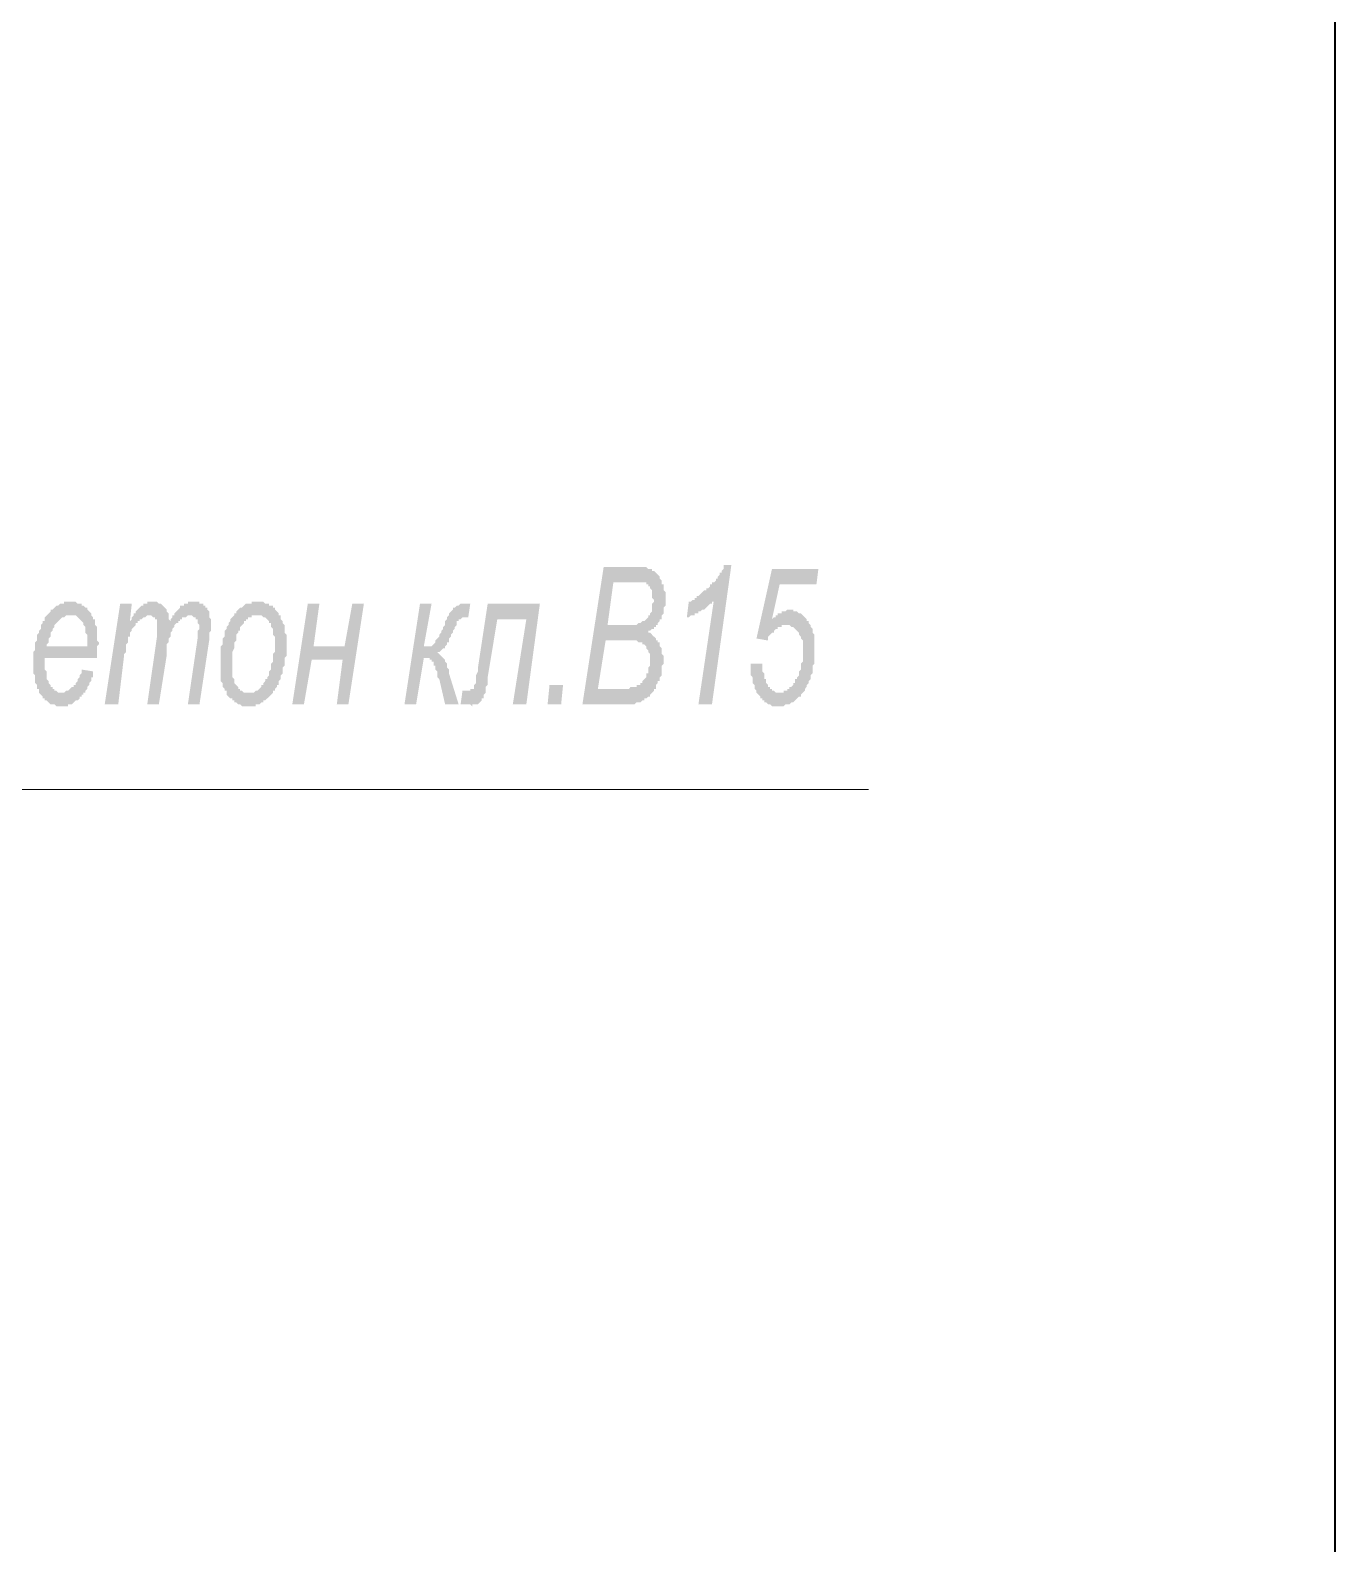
# Model space of a CAD drawing. Header units: millimetres. Extents: x 1372 to 666090, y 1285 to 31551.
# Drawn here: x 635277 to 638091, y 13863 to 17127 of the extents above; entities that cross this region are included whole.
import ezdxf

# ---------------------------------------------------------------- set-up
doc = ezdxf.new("R2010")
doc.units = ezdxf.units.MM
for name, color, linetype in [('PDF _0', 7, 'Continuous'), ('PDF _2D-чертеж - Общий_Ном._пера__21', 7, 'Continuous'), ('PDF _75-АЗ Штамп', 7, 'Continuous')]:
    doc.layers.add(name, color=color, linetype=linetype)

msp = doc.modelspace()

# ---------------------------------------------------------------- hatches: boundary and pattern name
at = {"layer": 'PDF _75-АЗ Штамп', "transparency": 33554559}
h = msp.add_hatch(color=256, dxfattribs=at)
h.paths.add_polyline_path([(636468, 15673.6), (636513.8, 15969.8), (636576.4, 15969.8), (636580.6, 15969.8), (636584.8, 15969.8), (636588.9, 15969.8), (636588.9, 15969.8), (636593.1, 15969.8), (636597.3, 15969.8), (636597.3, 15969.8), (636601.4, 15969.8), (636601.4, 15969.8), (636601.4, 15969.8), (636605.6, 15969.8), (636609.8, 15965.6), (636609.8, 15965.6), (636614, 15965.6), (636618.1, 15965.6), (636618.1, 15961.5), (636622.3, 15961.5), (636626.5, 15957.3), (636626.5, 15957.3), (636630.6, 15953.1), (636630.6, 15953.1), (636634.8, 15949), (636634.8, 15949), (636634.8, 15944.8), (636639, 15940.6), (636639, 15936.4), (636639, 15932.3), (636643.2, 15932.3), (636643.2, 15928.1), (636643.2, 15923.9), (636643.2, 15919.8), (636647.3, 15915.6), (636647.3, 15911.4), (636647.3, 15907.2), (636647.3, 15903.1), (636647.3, 15898.9), (636647.3, 15894.7), (636647.3, 15890.6), (636647.3, 15886.4), (636643.2, 15882.2), (636643.2, 15882.2), (636643.2, 15878), (636643.2, 15873.9), (636643.2, 15869.7), (636639, 15865.5), (636639, 15861.4), (636639, 15857.2), (636634.8, 15857.2), (636634.8, 15853), (636634.8, 15853), (636630.6, 15848.8), (636630.6, 15844.7), (636626.5, 15844.7), (636626.5, 15840.5), (636622.3, 15840.5), (636622.3, 15836.3), (636618.1, 15836.3), (636614, 15832.2), (636614, 15832.2), (636609.8, 15832.2), (636609.8, 15828), (636609.8, 15828), (636614, 15828), (636618.1, 15823.8), (636618.1, 15823.8), (636622.3, 15819.6), (636622.3, 15819.6), (636626.5, 15815.5), (636626.5, 15811.3), (636630.6, 15811.3), (636630.6, 15807.1), (636634.8, 15807.1), (636634.8, 15803), (636634.8, 15798.8), (636639, 15794.6), (636639, 15790.4), (636639, 15786.3), (636639, 15782.1), (636639, 15782.1), (636643.2, 15777.9), (636643.2, 15773.8), (636643.2, 15769.6), (636643.2, 15765.4), (636643.2, 15761.2), (636639, 15757.1), (636639, 15752.9), (636639, 15748.7), (636639, 15744.6), (636639, 15740.4), (636639, 15736.2), (636634.8, 15732), (636634.8, 15727.9), (636634.8, 15723.7), (636630.6, 15723.7), (636630.6, 15719.5), (636630.6, 15719.5), (636626.5, 15715.4), (636626.5, 15711.2), (636626.5, 15707), (636622.3, 15707), (636622.3, 15702.8), (636618.1, 15698.7), (636618.1, 15698.7), (636614, 15694.5), (636614, 15690.3), (636609.8, 15690.3), (636605.6, 15686.2), (636605.6, 15686.2), (636601.4, 15686.2), (636601.4, 15682), (636597.3, 15682), (636597.3, 15682), (636593.1, 15677.8), (636588.9, 15677.8), (636588.9, 15677.8), (636584.8, 15677.8), (636580.6, 15673.6), (636580.6, 15673.6), (636576.4, 15673.6), (636572.2, 15673.6), (636568.1, 15673.6), (636568.1, 15673.6)], flags=0)
h.paths.add_polyline_path([(636522.2, 15844.7), (636563.9, 15844.7), (636568.1, 15844.7), (636572.2, 15844.7), (636576.4, 15844.7), (636576.4, 15844.7), (636580.6, 15844.7), (636584.8, 15844.7), (636588.9, 15848.8), (636588.9, 15848.8), (636593.1, 15848.8), (636593.1, 15848.8), (636597.3, 15853), (636601.4, 15853), (636601.4, 15853), (636605.6, 15857.2), (636605.6, 15857.2), (636605.6, 15857.2), (636609.8, 15861.4), (636609.8, 15865.5), (636614, 15865.5), (636614, 15869.7), (636618.1, 15873.9), (636618.1, 15878), (636618.1, 15878), (636618.1, 15882.2), (636618.1, 15886.4), (636618.1, 15890.6), (636622.3, 15894.7), (636622.3, 15898.9), (636618.1, 15903.1), (636618.1, 15907.2), (636618.1, 15911.4), (636618.1, 15915.6), (636618.1, 15919.8), (636618.1, 15919.8), (636614, 15923.9), (636614, 15928.1), (636609.8, 15928.1), (636609.8, 15932.3), (636605.6, 15932.3), (636605.6, 15932.3), (636605.6, 15936.4), (636601.4, 15936.4), (636601.4, 15936.4), (636597.3, 15936.4), (636593.1, 15936.4), (636588.9, 15936.4), (636588.9, 15936.4), (636584.8, 15936.4), (636580.6, 15936.4), (636580.6, 15936.4), (636534.7, 15936.4)], flags=0)
h.paths.add_polyline_path([(636501.3, 15707), (636547.2, 15707), (636551.4, 15707), (636555.6, 15707), (636559.7, 15707), (636563.9, 15707), (636568.1, 15707), (636568.1, 15707), (636572.2, 15711.2), (636572.2, 15711.2), (636572.2, 15711.2), (636576.4, 15711.2), (636580.6, 15711.2), (636584.8, 15711.2), (636584.8, 15715.4), (636588.9, 15715.4), (636593.1, 15715.4), (636593.1, 15719.5), (636597.3, 15719.5), (636597.3, 15723.7), (636601.4, 15727.9), (636601.4, 15727.9), (636605.6, 15732), (636605.6, 15736.2), (636605.6, 15740.4), (636609.8, 15740.4), (636609.8, 15744.6), (636609.8, 15748.7), (636609.8, 15752.9), (636614, 15757.1), (636614, 15761.2), (636614, 15765.4), (636614, 15769.6), (636614, 15773.8), (636614, 15777.9), (636614, 15782.1), (636609.8, 15786.3), (636609.8, 15790.4), (636609.8, 15790.4), (636605.6, 15794.6), (636605.6, 15798.8), (636605.6, 15798.8), (636601.4, 15803), (636601.4, 15803), (636597.3, 15803), (636597.3, 15807.1), (636593.1, 15807.1), (636593.1, 15807.1), (636588.9, 15807.1), (636584.8, 15811.3), (636584.8, 15811.3), (636580.6, 15811.3), (636576.4, 15811.3), (636572.2, 15811.3), (636568.1, 15811.3), (636518, 15811.3)], flags=0)
for points in [[(636718.2, 15673.6), (636751.6, 15898.9), (636751.6, 15894.7), (636747.4, 15894.7), (636747.4, 15890.6), (636743.3, 15890.6), (636743.3, 15890.6), (636739.1, 15886.4), (636739.1, 15886.4), (636734.9, 15882.2), (636734.9, 15882.2), (636730.8, 15878), (636726.6, 15878), (636726.6, 15878), (636722.4, 15873.9), (636718.2, 15873.9), (636718.2, 15869.7), (636714.1, 15869.7), (636709.9, 15869.7), (636709.9, 15865.5), (636705.7, 15865.5), (636701.6, 15865.5), (636697.4, 15861.4), (636697.4, 15861.4), (636693.2, 15861.4), (636697.4, 15894.7), (636701.6, 15894.7), (636701.6, 15894.7), (636705.7, 15898.9), (636709.9, 15898.9), (636709.9, 15903.1), (636714.1, 15903.1), (636714.1, 15907.2), (636718.2, 15907.2), (636722.4, 15911.4), (636722.4, 15911.4), (636726.6, 15915.6), (636726.6, 15915.6), (636730.8, 15919.8), (636734.9, 15919.8), (636734.9, 15923.9), (636739.1, 15923.9), (636743.3, 15928.1), (636743.3, 15932.3), (636747.4, 15932.3), (636747.4, 15936.4), (636751.6, 15936.4), (636755.8, 15940.6), (636755.8, 15944.8), (636760, 15944.8), (636760, 15949), (636760, 15949), (636764.1, 15953.1), (636764.1, 15953.1), (636764.1, 15957.3), (636768.3, 15957.3), (636768.3, 15961.5), (636772.5, 15965.6), (636772.5, 15969.8), (636772.5, 15974), (636772.5, 15974), (636789.2, 15974), (636747.4, 15673.6)], [(636830.9, 15761.2), (636855.9, 15761.2), (636855.9, 15757.1), (636855.9, 15752.9), (636855.9, 15752.9), (636855.9, 15748.7), (636855.9, 15744.6), (636860.1, 15740.4), (636860.1, 15736.2), (636860.1, 15732), (636860.1, 15727.9), (636864.2, 15727.9), (636864.2, 15723.7), (636864.2, 15719.5), (636868.4, 15715.4), (636868.4, 15711.2), (636872.6, 15711.2), (636872.6, 15707), (636876.8, 15707), (636876.8, 15702.8), (636880.9, 15702.8), (636885.1, 15698.7), (636885.1, 15698.7), (636889.3, 15698.7), (636893.4, 15698.7), (636893.4, 15698.7), (636893.4, 15698.7), (636897.6, 15698.7), (636901.8, 15698.7), (636901.8, 15702.8), (636906, 15702.8), (636910.1, 15702.8), (636910.1, 15707), (636914.3, 15707), (636914.3, 15711.2), (636918.5, 15711.2), (636918.5, 15711.2), (636922.6, 15715.4), (636922.6, 15719.5), (636926.8, 15719.5), (636926.8, 15723.7), (636926.8, 15727.9), (636931, 15727.9), (636931, 15732), (636935.2, 15736.2), (636935.2, 15740.4), (636935.2, 15744.6), (636935.2, 15744.6), (636939.3, 15748.7), (636939.3, 15752.9), (636939.3, 15757.1), (636939.3, 15761.2), (636943.5, 15765.4), (636943.5, 15769.6), (636943.5, 15773.8), (636943.5, 15777.9), (636943.5, 15782.1), (636943.5, 15782.1), (636943.5, 15786.3), (636943.5, 15790.4), (636943.5, 15794.6), (636943.5, 15798.8), (636943.5, 15803), (636943.5, 15807.1), (636943.5, 15811.3), (636939.3, 15815.5), (636939.3, 15815.5), (636939.3, 15819.6), (636935.2, 15823.8), (636935.2, 15828), (636935.2, 15828), (636931, 15832.2), (636931, 15832.2), (636926.8, 15836.3), (636926.8, 15836.3), (636922.6, 15840.5), (636918.5, 15840.5), (636918.5, 15840.5), (636914.3, 15844.7), (636910.1, 15844.7), (636910.1, 15844.7), (636906, 15844.7), (636906, 15844.7), (636901.8, 15844.7), (636897.6, 15844.7), (636897.6, 15840.5), (636893.4, 15840.5), (636889.3, 15840.5), (636889.3, 15836.3), (636885.1, 15836.3), (636885.1, 15836.3), (636880.9, 15832.2), (636880.9, 15828), (636876.8, 15828), (636872.6, 15823.8), (636872.6, 15823.8), (636868.4, 15819.6), (636868.4, 15815.5), (636868.4, 15811.3), (636843.4, 15815.5), (636876.8, 15965.6), (636976.9, 15965.6), (636972.7, 15932.3), (636893.4, 15932.3), (636876.8, 15857.2), (636880.9, 15861.4), (636885.1, 15861.4), (636885.1, 15865.5), (636889.3, 15865.5), (636889.3, 15869.7), (636893.4, 15869.7), (636897.6, 15869.7), (636897.6, 15873.9), (636897.6, 15873.9), (636901.8, 15873.9), (636906, 15873.9), (636906, 15873.9), (636910.1, 15878), (636914.3, 15878), (636914.3, 15878), (636918.5, 15878), (636922.6, 15878), (636922.6, 15873.9), (636926.8, 15873.9), (636931, 15873.9), (636931, 15873.9), (636935.2, 15869.7), (636939.3, 15869.7), (636939.3, 15869.7), (636943.5, 15865.5), (636943.5, 15865.5), (636947.7, 15861.4), (636947.7, 15861.4), (636951.8, 15857.2), (636951.8, 15853), (636956, 15853), (636956, 15853), (636956, 15848.8), (636960.2, 15844.7), (636960.2, 15840.5), (636960.2, 15840.5), (636964.4, 15836.3), (636964.4, 15832.2), (636964.4, 15828), (636968.5, 15823.8), (636968.5, 15819.6), (636968.5, 15815.5), (636968.5, 15811.3), (636968.5, 15807.1), (636968.5, 15803), (636968.5, 15798.8), (636968.5, 15794.6), (636968.5, 15790.4), (636968.5, 15786.3), (636968.5, 15782.1), (636968.5, 15777.9), (636968.5, 15773.8), (636968.5, 15769.6), (636968.5, 15765.4), (636968.5, 15761.2), (636968.5, 15761.2), (636964.4, 15757.1), (636964.4, 15752.9), (636964.4, 15748.7), (636964.4, 15744.6), (636964.4, 15740.4), (636960.2, 15736.2), (636960.2, 15732), (636960.2, 15727.9), (636956, 15723.7), (636956, 15723.7), (636956, 15719.5), (636951.8, 15715.4), (636951.8, 15711.2), (636947.7, 15707), (636947.7, 15707), (636947.7, 15702.8), (636943.5, 15698.7), (636943.5, 15698.7), (636939.3, 15694.5), (636939.3, 15690.3), (636935.2, 15690.3), (636931, 15686.2), (636931, 15686.2), (636926.8, 15682), (636926.8, 15682), (636922.6, 15677.8), (636918.5, 15677.8), (636918.5, 15677.8), (636914.3, 15673.6), (636910.1, 15673.6), (636910.1, 15673.6), (636906, 15673.6), (636901.8, 15669.5), (636901.8, 15669.5), (636897.6, 15669.5), (636893.4, 15669.5), (636893.4, 15669.5), (636889.3, 15669.5), (636889.3, 15669.5), (636885.1, 15669.5), (636880.9, 15669.5), (636876.8, 15669.5), (636876.8, 15669.5), (636872.6, 15673.6), (636868.4, 15673.6), (636868.4, 15673.6), (636864.2, 15677.8), (636864.2, 15677.8), (636860.1, 15677.8), (636860.1, 15682), (636855.9, 15682), (636855.9, 15686.2), (636851.7, 15686.2), (636851.7, 15690.3), (636847.6, 15694.5), (636847.6, 15694.5), (636843.4, 15698.7), (636843.4, 15702.8), (636839.2, 15707), (636839.2, 15711.2), (636839.2, 15711.2), (636839.2, 15715.4), (636835, 15719.5), (636835, 15723.7), (636835, 15727.9), (636835, 15732), (636830.9, 15736.2), (636830.9, 15740.4), (636830.9, 15744.6), (636830.9, 15748.7), (636830.9, 15752.9), (636830.9, 15752.9), (636830.9, 15757.1), (636830.9, 15761.2)], [(635437.6, 15673.6), (635471, 15890.6), (635496, 15890.6), (635491.9, 15853), (635496, 15857.2), (635496, 15861.4), (635500.2, 15865.5), (635500.2, 15869.7), (635504.4, 15869.7), (635504.4, 15873.9), (635508.5, 15878), (635508.5, 15878), (635512.7, 15882.2), (635512.7, 15882.2), (635516.9, 15886.4), (635516.9, 15886.4), (635521.1, 15886.4), (635521.1, 15890.6), (635525.2, 15890.6), (635529.4, 15890.6), (635529.4, 15894.7), (635533.6, 15894.7), (635537.7, 15894.7), (635537.7, 15894.7), (635541.9, 15894.7), (635546.1, 15894.7), (635546.1, 15894.7), (635550.3, 15894.7), (635554.4, 15890.6), (635554.4, 15890.6), (635558.6, 15890.6), (635562.8, 15886.4), (635562.8, 15886.4), (635566.9, 15882.2), (635566.9, 15882.2), (635571.1, 15878), (635571.1, 15873.9), (635571.1, 15873.9), (635575.3, 15869.7), (635575.3, 15865.5), (635575.3, 15861.4), (635575.3, 15857.2), (635579.5, 15853), (635579.5, 15857.2), (635583.6, 15861.4), (635583.6, 15865.5), (635587.8, 15865.5), (635587.8, 15869.7), (635592, 15873.9), (635592, 15873.9), (635596.1, 15878), (635596.1, 15878), (635600.3, 15882.2), (635600.3, 15882.2), (635600.3, 15886.4), (635604.5, 15886.4), (635608.7, 15886.4), (635608.7, 15890.6), (635612.8, 15890.6), (635617, 15890.6), (635617, 15894.7), (635621.2, 15894.7), (635625.3, 15894.7), (635625.3, 15894.7), (635629.5, 15894.7), (635633.7, 15894.7), (635633.7, 15894.7), (635637.9, 15894.7), (635642, 15894.7), (635642, 15890.6), (635646.2, 15890.6), (635650.4, 15890.6), (635650.4, 15886.4), (635654.5, 15886.4), (635654.5, 15882.2), (635658.7, 15882.2), (635658.7, 15878), (635658.7, 15878), (635662.9, 15873.9), (635662.9, 15869.7), (635662.9, 15865.5), (635662.9, 15861.4), (635667.1, 15857.2), (635667.1, 15853), (635667.1, 15848.8), (635667.1, 15844.7), (635667.1, 15844.7), (635667.1, 15840.5), (635667.1, 15836.3), (635667.1, 15832.2), (635662.9, 15828), (635662.9, 15823.8), (635662.9, 15819.6), (635662.9, 15811.3), (635662.9, 15811.3), (635642, 15673.6), (635617, 15673.6), (635637.9, 15815.5), (635637.9, 15823.8), (635637.9, 15828), (635637.9, 15832.2), (635642, 15836.3), (635642, 15840.5), (635642, 15840.5), (635642, 15840.5), (635642, 15844.7), (635637.9, 15848.8), (635637.9, 15853), (635637.9, 15857.2), (635633.7, 15857.2), (635633.7, 15861.4), (635629.5, 15861.4), (635629.5, 15861.4), (635625.3, 15865.5), (635621.2, 15865.5), (635621.2, 15865.5), (635621.2, 15865.5), (635617, 15865.5), (635612.8, 15861.4), (635612.8, 15861.4), (635608.7, 15861.4), (635604.5, 15861.4), (635604.5, 15857.2), (635600.3, 15857.2), (635600.3, 15853), (635596.1, 15853), (635596.1, 15848.8), (635592, 15848.8), (635587.8, 15844.7), (635587.8, 15840.5), (635587.8, 15840.5), (635583.6, 15836.3), (635583.6, 15832.2), (635579.5, 15828), (635579.5, 15828), (635579.5, 15823.8), (635579.5, 15823.8), (635579.5, 15819.6), (635575.3, 15815.5), (635575.3, 15811.3), (635575.3, 15811.3), (635575.3, 15807.1), (635571.1, 15803), (635571.1, 15798.8), (635571.1, 15790.4), (635571.1, 15786.3), (635571.1, 15782.1), (635571.1, 15777.9), (635554.4, 15673.6), (635529.4, 15673.6), (635550.3, 15819.6), (635550.3, 15823.8), (635550.3, 15828), (635550.3, 15832.2), (635550.3, 15836.3), (635550.3, 15840.5), (635550.3, 15840.5), (635550.3, 15844.7), (635550.3, 15848.8), (635550.3, 15853), (635550.3, 15857.2), (635546.1, 15857.2), (635546.1, 15861.4), (635541.9, 15861.4), (635541.9, 15861.4), (635537.7, 15865.5), (635533.6, 15865.5), (635533.6, 15865.5), (635529.4, 15865.5), (635525.2, 15861.4), (635525.2, 15861.4), (635521.1, 15861.4), (635516.9, 15857.2), (635516.9, 15857.2), (635512.7, 15857.2), (635512.7, 15853), (635508.5, 15853), (635508.5, 15848.8), (635504.4, 15848.8), (635504.4, 15844.7), (635500.2, 15840.5), (635500.2, 15840.5), (635496, 15836.3), (635496, 15832.2), (635491.9, 15828), (635491.9, 15828), (635491.9, 15823.8), (635491.9, 15819.6), (635487.7, 15819.6), (635487.7, 15815.5), (635487.7, 15811.3), (635487.7, 15807.1), (635483.5, 15803), (635483.5, 15798.8), (635483.5, 15794.6), (635483.5, 15790.4), (635483.5, 15786.3), (635479.3, 15782.1), (635479.3, 15777.9), (635479.3, 15777.9), (635466.8, 15673.6)], [(635875.6, 15890.6), (635900.6, 15890.6), (635888.1, 15798.8), (635954.9, 15798.8), (635971.6, 15890.6), (635996.6, 15890.6), (635963.2, 15673.6), (635938.2, 15673.6), (635950.7, 15769.6), (635884, 15769.6), (635867.3, 15673.6), (635842.2, 15673.6)], [(636117.6, 15890.6), (636142.6, 15890.6), (636125.9, 15798.8), (636130.1, 15798.8), (636134.2, 15798.8), (636138.4, 15798.8), (636142.6, 15798.8), (636142.6, 15798.8), (636146.8, 15803), (636146.8, 15803), (636150.9, 15807.1), (636150.9, 15807.1), (636150.9, 15807.1), (636150.9, 15811.3), (636155.1, 15815.5), (636155.1, 15815.5), (636159.3, 15819.6), (636159.3, 15823.8), (636163.4, 15828), (636163.4, 15832.2), (636167.6, 15836.3), (636167.6, 15840.5), (636167.6, 15840.5), (636171.8, 15844.7), (636171.8, 15853), (636176, 15857.2), (636176, 15861.4), (636176, 15861.4), (636180.1, 15865.5), (636180.1, 15869.7), (636184.3, 15873.9), (636184.3, 15873.9), (636188.5, 15878), (636188.5, 15878), (636188.5, 15882.2), (636188.5, 15882.2), (636192.6, 15882.2), (636192.6, 15882.2), (636196.8, 15886.4), (636201, 15886.4), (636201, 15886.4), (636205.2, 15890.6), (636209.3, 15890.6), (636209.3, 15890.6), (636213.5, 15890.6), (636226, 15890.6), (636221.8, 15861.4), (636213.5, 15861.4), (636209.3, 15861.4), (636209.3, 15861.4), (636205.2, 15857.2), (636201, 15857.2), (636201, 15857.2), (636201, 15853), (636196.8, 15853), (636196.8, 15848.8), (636196.8, 15844.7), (636192.6, 15840.5), (636192.6, 15836.3), (636192.6, 15836.3), (636188.5, 15832.2), (636188.5, 15828), (636184.3, 15823.8), (636184.3, 15819.6), (636180.1, 15815.5), (636180.1, 15811.3), (636180.1, 15807.1), (636176, 15807.1), (636176, 15803), (636176, 15803), (636176, 15803), (636171.8, 15798.8), (636171.8, 15794.6), (636167.6, 15794.6), (636163.4, 15790.4), (636163.4, 15790.4), (636159.3, 15786.3), (636155.1, 15786.3), (636155.1, 15786.3), (636159.3, 15782.1), (636159.3, 15782.1), (636163.4, 15777.9), (636163.4, 15777.9), (636167.6, 15773.8), (636167.6, 15773.8), (636171.8, 15769.6), (636171.8, 15765.4), (636171.8, 15765.4), (636176, 15761.2), (636176, 15757.1), (636176, 15752.9), (636180.1, 15748.7), (636180.1, 15744.6), (636180.1, 15740.4), (636180.1, 15740.4), (636201, 15673.6), (636171.8, 15673.6), (636159.3, 15727.9), (636155.1, 15732), (636155.1, 15740.4), (636155.1, 15744.6), (636150.9, 15748.7), (636150.9, 15752.9), (636150.9, 15757.1), (636146.8, 15757.1), (636146.8, 15761.2), (636146.8, 15765.4), (636146.8, 15765.4), (636142.6, 15765.4), (636142.6, 15769.6), (636138.4, 15769.6), (636138.4, 15773.8), (636134.2, 15773.8), (636130.1, 15773.8), (636130.1, 15773.8), (636125.9, 15773.8), (636125.9, 15773.8), (636109.2, 15673.6), (636084.2, 15673.6)], [(636263.6, 15890.6), (636376.2, 15890.6), (636347, 15673.6), (636317.8, 15673.6), (636347, 15857.2), (636284.4, 15857.2), (636263.6, 15732), (636263.6, 15723.7), (636263.6, 15719.5), (636263.6, 15715.4), (636259.4, 15711.2), (636259.4, 15707), (636259.4, 15702.8), (636259.4, 15698.7), (636255.2, 15694.5), (636255.2, 15694.5), (636255.2, 15690.3), (636255.2, 15686.2), (636251, 15686.2), (636251, 15686.2), (636251, 15682), (636246.9, 15677.8), (636246.9, 15677.8), (636242.7, 15673.6), (636238.5, 15673.6), (636238.5, 15673.6), (636234.4, 15673.6), (636230.2, 15673.6), (636230.2, 15669.5), (636230.2, 15669.5), (636226, 15673.6), (636221.8, 15673.6), (636221.8, 15673.6), (636217.7, 15673.6), (636213.5, 15673.6), (636213.5, 15673.6), (636209.3, 15673.6), (636205.2, 15673.6), (636209.3, 15702.8), (636213.5, 15702.8), (636217.7, 15702.8), (636217.7, 15702.8), (636221.8, 15702.8), (636226, 15702.8), (636226, 15707), (636230.2, 15707), (636234.4, 15707), (636234.4, 15711.2), (636234.4, 15711.2), (636234.4, 15711.2), (636234.4, 15715.4), (636234.4, 15715.4), (636238.5, 15719.5), (636238.5, 15723.7), (636238.5, 15727.9), (636238.5, 15732), (636238.5, 15736.2), (636242.7, 15744.6), (636242.7, 15748.7), (636242.7, 15752.9)]]:
    msp.add_hatch(color=256, dxfattribs=at).paths.add_polyline_path(points)
h = msp.add_hatch(color=256, dxfattribs=at)
h.paths.add_polyline_path([(635387.6, 15748.7), (635412.6, 15744.6), (635412.6, 15740.4), (635412.6, 15736.2), (635412.6, 15732), (635408.4, 15732), (635408.4, 15727.9), (635408.4, 15723.7), (635404.3, 15719.5), (635404.3, 15715.4), (635404.3, 15715.4), (635400.1, 15711.2), (635400.1, 15707), (635395.9, 15702.8), (635395.9, 15698.7), (635391.7, 15698.7), (635391.7, 15694.5), (635387.6, 15694.5), (635387.6, 15690.3), (635383.4, 15690.3), (635383.4, 15686.2), (635379.2, 15682), (635379.2, 15682), (635375.1, 15682), (635370.9, 15677.8), (635370.9, 15677.8), (635366.7, 15673.6), (635366.7, 15673.6), (635362.5, 15673.6), (635358.4, 15673.6), (635358.4, 15669.5), (635354.2, 15669.5), (635350, 15669.5), (635350, 15669.5), (635345.9, 15669.5), (635341.7, 15669.5), (635341.7, 15669.5), (635337.5, 15669.5), (635333.3, 15669.5), (635333.3, 15669.5), (635329.2, 15673.6), (635325, 15673.6), (635325, 15673.6), (635320.8, 15673.6), (635316.7, 15677.8), (635316.7, 15677.8), (635312.5, 15682), (635312.5, 15682), (635308.3, 15682), (635308.3, 15686.2), (635304.1, 15686.2), (635304.1, 15690.3), (635300, 15694.5), (635300, 15694.5), (635295.8, 15698.7), (635295.8, 15702.8), (635295.8, 15707), (635291.6, 15707), (635291.6, 15711.2), (635291.6, 15711.2), (635291.6, 15715.4), (635287.5, 15719.5), (635287.5, 15723.7), (635287.5, 15727.9), (635287.5, 15732), (635287.5, 15736.2), (635283.3, 15740.4), (635283.3, 15744.6), (635283.3, 15748.7), (635283.3, 15752.9), (635283.3, 15757.1), (635283.3, 15761.2), (635283.3, 15761.2), (635283.3, 15765.4), (635283.3, 15769.6), (635283.3, 15773.8), (635283.3, 15777.9), (635283.3, 15782.1), (635283.3, 15786.3), (635287.5, 15790.4), (635287.5, 15794.6), (635287.5, 15798.8), (635287.5, 15798.8), (635287.5, 15803), (635287.5, 15807.1), (635291.6, 15811.3), (635291.6, 15815.5), (635291.6, 15819.6), (635291.6, 15823.8), (635295.8, 15828), (635295.8, 15828), (635295.8, 15832.2), (635300, 15836.3), (635300, 15840.5), (635300, 15844.7), (635304.1, 15848.8), (635304.1, 15853), (635308.3, 15853), (635308.3, 15857.2), (635308.3, 15861.4), (635312.5, 15865.5), (635312.5, 15865.5), (635316.7, 15869.7), (635316.7, 15869.7), (635320.8, 15873.9), (635320.8, 15878), (635325, 15878), (635325, 15878), (635329.2, 15882.2), (635329.2, 15882.2), (635333.3, 15886.4), (635333.3, 15886.4), (635337.5, 15886.4), (635341.7, 15890.6), (635341.7, 15890.6), (635345.9, 15890.6), (635350, 15890.6), (635350, 15894.7), (635354.2, 15894.7), (635358.4, 15894.7), (635358.4, 15894.7), (635362.5, 15894.7), (635362.5, 15894.7), (635366.7, 15894.7), (635370.9, 15894.7), (635375.1, 15894.7), (635375.1, 15894.7), (635379.2, 15890.6), (635383.4, 15890.6), (635383.4, 15890.6), (635387.6, 15890.6), (635387.6, 15886.4), (635391.7, 15886.4), (635395.9, 15882.2), (635395.9, 15882.2), (635400.1, 15882.2), (635400.1, 15878), (635404.3, 15873.9), (635404.3, 15873.9), (635408.4, 15869.7), (635408.4, 15869.7), (635408.4, 15865.5), (635412.6, 15861.4), (635412.6, 15857.2), (635416.8, 15857.2), (635416.8, 15853), (635416.8, 15848.8), (635416.8, 15844.7), (635420.9, 15840.5), (635420.9, 15836.3), (635420.9, 15832.2), (635420.9, 15828), (635420.9, 15823.8), (635420.9, 15819.6), (635420.9, 15815.5), (635420.9, 15811.3), (635425.1, 15807.1), (635425.1, 15807.1), (635425.1, 15803), (635420.9, 15798.8), (635420.9, 15794.6), (635420.9, 15790.4), (635420.9, 15786.3), (635420.9, 15782.1), (635420.9, 15777.9), (635420.9, 15773.8), (635308.3, 15773.8), (635308.3, 15769.6), (635308.3, 15765.4), (635308.3, 15761.2), (635308.3, 15757.1), (635308.3, 15752.9), (635308.3, 15748.7), (635312.5, 15744.6), (635312.5, 15740.4), (635312.5, 15736.2), (635312.5, 15732), (635312.5, 15727.9), (635316.7, 15723.7), (635316.7, 15719.5), (635316.7, 15719.5), (635320.8, 15715.4), (635320.8, 15715.4), (635320.8, 15711.2), (635325, 15711.2), (635325, 15707), (635329.2, 15707), (635329.2, 15702.8), (635333.3, 15702.8), (635337.5, 15698.7), (635337.5, 15698.7), (635341.7, 15698.7), (635341.7, 15698.7), (635345.9, 15698.7), (635350, 15698.7), (635350, 15698.7), (635354.2, 15702.8), (635358.4, 15702.8), (635358.4, 15702.8), (635362.5, 15707), (635362.5, 15707), (635366.7, 15711.2), (635370.9, 15711.2), (635370.9, 15715.4), (635375.1, 15715.4), (635375.1, 15719.5), (635379.2, 15723.7), (635379.2, 15723.7), (635379.2, 15727.9), (635383.4, 15732), (635383.4, 15736.2), (635387.6, 15740.4), (635387.6, 15740.4), (635387.6, 15744.6), (635387.6, 15748.7)], flags=0)
h.paths.add_polyline_path([(635312.5, 15798.8), (635400.1, 15798.8), (635400.1, 15807.1), (635400.1, 15807.1), (635400.1, 15815.5), (635400.1, 15819.6), (635400.1, 15823.8), (635395.9, 15828), (635395.9, 15832.2), (635395.9, 15836.3), (635395.9, 15836.3), (635395.9, 15840.5), (635391.7, 15844.7), (635391.7, 15848.8), (635391.7, 15848.8), (635387.6, 15853), (635387.6, 15853), (635383.4, 15857.2), (635383.4, 15857.2), (635379.2, 15861.4), (635379.2, 15861.4), (635375.1, 15865.5), (635370.9, 15865.5), (635370.9, 15865.5), (635366.7, 15865.5), (635362.5, 15865.5), (635362.5, 15865.5), (635358.4, 15865.5), (635354.2, 15865.5), (635354.2, 15865.5), (635350, 15861.4), (635350, 15861.4), (635345.9, 15861.4), (635341.7, 15857.2), (635341.7, 15857.2), (635337.5, 15853), (635337.5, 15853), (635333.3, 15848.8), (635333.3, 15848.8), (635329.2, 15844.7), (635329.2, 15840.5), (635329.2, 15840.5), (635325, 15836.3), (635325, 15832.2), (635320.8, 15828), (635320.8, 15828), (635320.8, 15823.8), (635320.8, 15819.6), (635316.7, 15815.5), (635316.7, 15811.3), (635316.7, 15807.1), (635312.5, 15803), (635312.5, 15798.8)], flags=0)
h = msp.add_hatch(color=256, dxfattribs=at)
h.paths.add_polyline_path([(635687.9, 15757.1), (635687.9, 15761.2), (635687.9, 15765.4), (635687.9, 15769.6), (635687.9, 15773.8), (635687.9, 15777.9), (635687.9, 15782.1), (635687.9, 15786.3), (635687.9, 15790.4), (635687.9, 15794.6), (635687.9, 15798.8), (635692.1, 15803), (635692.1, 15807.1), (635692.1, 15811.3), (635692.1, 15815.5), (635692.1, 15815.5), (635696.3, 15819.6), (635696.3, 15823.8), (635696.3, 15828), (635696.3, 15832.2), (635700.4, 15836.3), (635700.4, 15840.5), (635700.4, 15840.5), (635704.6, 15844.7), (635704.6, 15848.8), (635708.8, 15853), (635708.8, 15853), (635708.8, 15857.2), (635712.9, 15861.4), (635712.9, 15861.4), (635717.1, 15865.5), (635717.1, 15869.7), (635721.3, 15869.7), (635721.3, 15873.9), (635725.5, 15878), (635725.5, 15878), (635729.6, 15882.2), (635733.8, 15882.2), (635733.8, 15882.2), (635738, 15886.4), (635738, 15886.4), (635742.1, 15890.6), (635746.3, 15890.6), (635746.3, 15890.6), (635750.5, 15890.6), (635754.7, 15890.6), (635754.7, 15894.7), (635758.8, 15894.7), (635763, 15894.7), (635763, 15894.7), (635767.2, 15894.7), (635767.2, 15894.7), (635771.3, 15894.7), (635775.5, 15894.7), (635779.7, 15894.7), (635779.7, 15894.7), (635783.8, 15890.6), (635788, 15890.6), (635788, 15890.6), (635792.2, 15890.6), (635792.2, 15886.4), (635796.4, 15886.4), (635800.5, 15886.4), (635800.5, 15882.2), (635804.7, 15882.2), (635804.7, 15878), (635808.9, 15873.9), (635808.9, 15873.9), (635813, 15869.7), (635813, 15869.7), (635813, 15865.5), (635817.2, 15865.5), (635817.2, 15861.4), (635817.2, 15857.2), (635821.4, 15853), (635821.4, 15853), (635821.4, 15848.8), (635825.6, 15844.7), (635825.6, 15840.5), (635825.6, 15836.3), (635825.6, 15832.2), (635825.6, 15828), (635829.7, 15823.8), (635829.7, 15819.6), (635829.7, 15815.5), (635829.7, 15811.3), (635829.7, 15807.1), (635829.7, 15803), (635829.7, 15798.8), (635829.7, 15794.6), (635829.7, 15790.4), (635829.7, 15786.3), (635829.7, 15782.1), (635829.7, 15777.9), (635825.6, 15773.8), (635825.6, 15769.6), (635825.6, 15765.4), (635825.6, 15765.4), (635825.6, 15761.2), (635825.6, 15757.1), (635821.4, 15752.9), (635821.4, 15748.7), (635821.4, 15744.6), (635821.4, 15740.4), (635817.2, 15736.2), (635817.2, 15736.2), (635817.2, 15732), (635817.2, 15727.9), (635813, 15723.7), (635813, 15719.5), (635813, 15715.4), (635808.9, 15715.4), (635808.9, 15711.2), (635804.7, 15707), (635804.7, 15702.8), (635800.5, 15702.8), (635800.5, 15698.7), (635796.4, 15694.5), (635796.4, 15694.5), (635792.2, 15690.3), (635792.2, 15690.3), (635788, 15686.2), (635788, 15686.2), (635788, 15686.2), (635783.8, 15682), (635779.7, 15682), (635779.7, 15677.8), (635775.5, 15677.8), (635771.3, 15673.6), (635771.3, 15673.6), (635767.2, 15673.6), (635763, 15673.6), (635763, 15669.5), (635758.8, 15669.5), (635754.7, 15669.5), (635754.7, 15669.5), (635750.5, 15669.5), (635746.3, 15669.5), (635746.3, 15669.5), (635746.3, 15669.5), (635742.1, 15669.5), (635738, 15669.5), (635738, 15669.5), (635733.8, 15669.5), (635729.6, 15673.6), (635729.6, 15673.6), (635725.5, 15673.6), (635721.3, 15677.8), (635721.3, 15677.8), (635717.1, 15677.8), (635717.1, 15682), (635712.9, 15682), (635712.9, 15686.2), (635708.8, 15686.2), (635704.6, 15690.3), (635704.6, 15690.3), (635700.4, 15694.5), (635700.4, 15698.7), (635700.4, 15702.8), (635696.3, 15702.8), (635696.3, 15707), (635692.1, 15711.2), (635692.1, 15715.4), (635692.1, 15719.5), (635692.1, 15719.5), (635687.9, 15723.7), (635687.9, 15727.9), (635687.9, 15732), (635687.9, 15736.2), (635687.9, 15740.4), (635687.9, 15744.6), (635687.9, 15748.7), (635687.9, 15752.9), (635687.9, 15757.1)], flags=0)
h.paths.add_polyline_path([(635712.9, 15761.2), (635712.9, 15752.9), (635712.9, 15748.7), (635712.9, 15744.6), (635712.9, 15740.4), (635712.9, 15736.2), (635712.9, 15732), (635717.1, 15727.9), (635717.1, 15727.9), (635717.1, 15723.7), (635717.1, 15719.5), (635721.3, 15715.4), (635721.3, 15715.4), (635721.3, 15715.4), (635725.5, 15711.2), (635725.5, 15707), (635729.6, 15707), (635729.6, 15702.8), (635733.8, 15702.8), (635738, 15698.7), (635738, 15698.7), (635742.1, 15698.7), (635746.3, 15698.7), (635746.3, 15698.7), (635746.3, 15698.7), (635750.5, 15698.7), (635754.7, 15698.7), (635754.7, 15698.7), (635758.8, 15698.7), (635763, 15702.8), (635763, 15702.8), (635767.2, 15702.8), (635771.3, 15707), (635771.3, 15707), (635775.5, 15711.2), (635775.5, 15715.4), (635779.7, 15715.4), (635779.7, 15715.4), (635779.7, 15719.5), (635783.8, 15723.7), (635783.8, 15727.9), (635788, 15727.9), (635788, 15732), (635792.2, 15736.2), (635792.2, 15740.4), (635792.2, 15744.6), (635792.2, 15744.6), (635796.4, 15748.7), (635796.4, 15752.9), (635796.4, 15757.1), (635796.4, 15761.2), (635800.5, 15765.4), (635800.5, 15765.4), (635800.5, 15769.6), (635800.5, 15773.8), (635800.5, 15777.9), (635800.5, 15782.1), (635804.7, 15786.3), (635804.7, 15790.4), (635804.7, 15794.6), (635804.7, 15798.8), (635804.7, 15803), (635804.7, 15803), (635804.7, 15811.3), (635804.7, 15815.5), (635804.7, 15819.6), (635800.5, 15823.8), (635800.5, 15828), (635800.5, 15832.2), (635800.5, 15832.2), (635800.5, 15836.3), (635796.4, 15840.5), (635796.4, 15844.7), (635796.4, 15848.8), (635792.2, 15848.8), (635792.2, 15848.8), (635792.2, 15853), (635788, 15857.2), (635788, 15857.2), (635783.8, 15861.4), (635783.8, 15861.4), (635779.7, 15861.4), (635775.5, 15865.5), (635775.5, 15865.5), (635771.3, 15865.5), (635767.2, 15865.5), (635767.2, 15865.5), (635763, 15865.5), (635763, 15865.5), (635758.8, 15865.5), (635754.7, 15865.5), (635754.7, 15861.4), (635750.5, 15861.4), (635746.3, 15861.4), (635746.3, 15857.2), (635746.3, 15857.2), (635742.1, 15857.2), (635742.1, 15853), (635738, 15853), (635738, 15848.8), (635733.8, 15844.7), (635733.8, 15844.7), (635729.6, 15840.5), (635729.6, 15836.3), (635729.6, 15832.2), (635725.5, 15832.2), (635725.5, 15828), (635721.3, 15823.8), (635721.3, 15819.6), (635721.3, 15815.5), (635721.3, 15811.3), (635717.1, 15807.1), (635717.1, 15803), (635717.1, 15798.8), (635717.1, 15798.8), (635717.1, 15794.6), (635712.9, 15786.3), (635712.9, 15782.1), (635712.9, 15777.9), (635712.9, 15773.8), (635712.9, 15769.6), (635712.9, 15769.6), (635712.9, 15765.4), (635712.9, 15761.2), (635712.9, 15761.2)], flags=0)

# ---------------------------------------------------------------- linework, layer by layer
at = {"layer": 'PDF _0', "lineweight": 9}
msp.add_lwpolyline([(634144.5, 14468.1), (634870.3, 15490.1), (637085.3, 15490.1)], dxfattribs=at)
at = {"layer": 'PDF _2D-чертеж - Общий_Ном._пера__21', "lineweight": 40}
msp.add_lwpolyline([(598979.7, 30861.7), (638090.6, 30861.7), (638090.6, 2742.3), (598979.7, 2742.3)], close=True, dxfattribs=at)
at = {"layer": 'PDF _75-АЗ Штамп', "lineweight": 50, "transparency": 33554559}
msp.add_solid([(636392.9, 15673.6), (636397, 15715.4), (636422.1, 15673.6), (636426.2, 15715.4)], dxfattribs=at)

doc.saveas('drawing.dxf')
